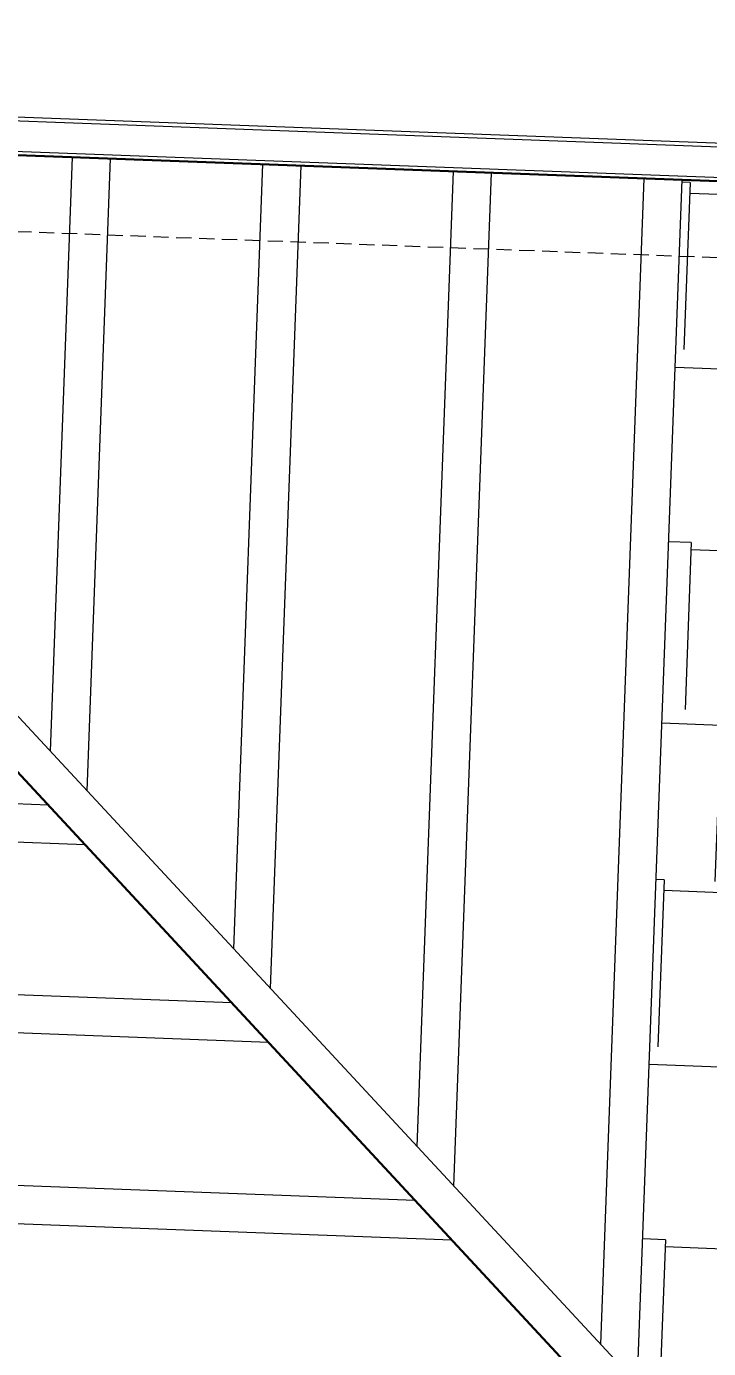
# Model space of a CAD drawing. Header units: centimetres. Extents: x 63871 to 181827, y -95930 to 42199.
# Drawn here: x 178249.1 to 178428, y 36825.3 to 37171.9 of the extents above; entities that cross this region are included whole.
import ezdxf

# ---------------------------------------------------------------- set-up
doc = ezdxf.new("R2010")
doc.units = ezdxf.units.CM
doc.linetypes.add('11-021_500-SatisOfisi_220512$0${ Diamond }', pattern=[12, 4, -2, 2, 2, -2])
for name, color, linetype, lineweight in [('A-AREA-IDEN', 7, 'Continuous', 9), ('A-FLOR-HRAL', 11, 'Continuous', 9), ('A-GLAZ', 151, 'Continuous', 9), ('A-WALL', 12, 'Continuous', 50), ('ARM_Pen_No__252', 8, 'Continuous', 18), ('İz DÜŞÜMÜ', 7, '11-021_500-SatisOfisi_220512$0${ Diamond }', 18), ('OLUK', 222, 'Continuous', 15), ('TARAMA', 251, 'Continuous', 5), ('Çatı', 144, 'Continuous', 30), ('ÇEKME MESAFESİ', 5, 'Continuous', 25)]:
    doc.layers.add(name, color=color, linetype=linetype, lineweight=lineweight)
doc.layers.add('Bitirme - Duvar', color=7, linetype='Continuous')
doc.styles.add('Arial', font='Arial.ttf', dxfattribs={"height": 250})
doc.styles.add('OLUŞTURULMUŞ_STİL_1', font='Arial.ttf')

# ---------------------------------------------------------------- blocks, each defined once
blk = doc.blocks.new('HRD')
at = {"layer": 'ARM_Pen_No__252'}
h = blk.add_hatch(dxfattribs=at)
h.set_pattern_fill('AR-B816', color=256, scale=0.09)
h.set_pattern_definition([(0, (-39959.2, 0), (0, 18.288), []), (90, (-39959.2, 0), (-18.288, 18.288), [18.288, -18.288])])
h.paths.add_polyline_path([(154149.63, 35592.48), (154149.63, 35503.48), (154219.63, 35503.48), (154219.63, 35483.24), (154324.63, 35483.24), (154324.63, 35692.48), (154369.63, 35692.48), (154369.63, 35927.48), (154369.63, 35927.48), (154369.63, 36097.48), (154369.63, 36177.48), (154254.63, 36177.48), (153954.63, 36177.48), (153839.63, 36177.48), (153839.63, 35897.6), (153869.63, 35897.54), (153869.63, 35882.48), (154019.63, 35882.48), (154019.63, 35872.48), (154019.63, 35833.25, -0.444416), (154030.45, 35823.48, -0.444416), (154019.63, 35813.72), (154019.63, 35773.48), (153939.63, 35773.48), (153939.63, 35692.48), (154019.63, 35692.48), (154019.63, 35687.48), (154019.63, 35633.7), (154020.63, 35632.93), (154019.63, 35631.47), (154019.63, 35592.48), (154019.63, 35582.48), (153989.63, 35582.48), (153989.63, 35577.48), (153989.63, 35497.48), (153989.63, 35437.48), (153994.63, 35437.48), (154094.63, 35437.48), (154139.63, 35437.48), (154139.63, 35592.48)])
at = {"layer": 'A-FLOR-HRAL'}
for p, q in [((154389.63, 36367.48), (153819.63, 36367.48)), ((154385.63, 36363.48), (153823.63, 36363.48))]:
    blk.add_line(p, q, dxfattribs=at)
at = {"layer": 'A-GLAZ', "ltscale": 3}
for p, q in [((153954.63, 36177.48), (153954.63, 36197.48)), ((153954.63, 36197.48), (153959.63, 36197.48)), ((154254.63, 36197.48), (153954.63, 36197.48)), ((153959.63, 36197.48), (153959.63, 36177.48)), ((154099.63, 36187.48), (154099.63, 36192.48)), ((154099.63, 36192.48), (154249.63, 36192.48)), ((154104.63, 36187.48), (154104.63, 36192.48)), ((154244.63, 36189.98), (154104.63, 36189.98)), ((153959.63, 36187.48), (154109.63, 36187.48)), ((153959.63, 36187.48), (153964.63, 36187.48)), ((153964.63, 36187.48), (153964.63, 36182.48)), ((154104.63, 36184.98), (153964.63, 36184.98)), ((154249.63, 36187.48), (154099.63, 36187.48)), ((154104.63, 36187.48), (154104.63, 36182.48)), ((154109.63, 36187.48), (154109.63, 36182.48)), ((154109.63, 36182.48), (153959.63, 36182.48)), ((153959.63, 36177.48), (153954.63, 36177.48)), ((154254.63, 36177.48), (153954.63, 36177.48))]:
    blk.add_line(p, q, dxfattribs=at)
at = {"layer": 'A-WALL', "lineweight": 53}
blk.add_line((153819.63, 36197.48), (153954.63, 36197.48), dxfattribs=at)
at = {"layer": 'A-WALL', "lineweight": 50}
blk.add_line((153954.63, 36197.48), (153954.63, 36177.48), dxfattribs=at)
at = {"layer": 'Bitirme - Duvar', "color": 161, "linetype": 'Continuous', "lineweight": 25}
blk.add_line((154104.63, 36230.18), (154104.63, 36182.68), dxfattribs=at)
at = {"layer": 'Bitirme - Duvar', "color": 251, "linetype": 'Continuous', "lineweight": 15}
for start, end in [(0, 180), (180, 0)]:
    blk.add_arc((154104.63, 36247.68), 17.5, start, end, dxfattribs=at)
at = {"layer": 'İz DÜŞÜMÜ'}
blk.add_lwpolyline([(153819.63, 36347.48), (154419.63, 36347.49), (154419.63, 35292.49), (154159.63, 35292.49), (154159.63, 35357.48), (153819.63, 35357.48), (153819.63, 36347.48)], dxfattribs=at)
at = {"layer": 'A-AREA-IDEN', "width": 224.1999, "attachment_point": 2, "line_spacing_factor": 0.941778, "style": 'Arial'}
for s, insert, char_height in [('SALON & MUTFAK', (154081.66, 36095.88), 16.4692), ('33 m²', (154010.7, 36072.58), 16.469)]:
    blk.add_mtext(s, dxfattribs=dict(at, insert=insert, char_height=char_height))
at = {"layer": 'Bitirme - Duvar', "linetype": 'Continuous', "char_height": 10, "attachment_point": 7, "rotation": 90, "style": 'OLUŞTURULMUŞ_STİL_1'}
for s, insert in [('\\A1;P', (154110.22, 36240.97)), ('\\A1;300', (154100.64, 36204.31)), ('\\A1;220', (154120.64, 36204.31))]:
    blk.add_mtext(s, dxfattribs=dict(at, insert=insert))
blk = doc.blocks.new('çatı planı')
blk.add_wipeout([(-680, -1060), (-680, 0), (0, 0), (0, -1125), (-340, -1125), (-340, -1060)]).dxf.layer = 'OLUK'
at = {"layer": 'Çatı', "lineweight": 15}
h = blk.add_hatch(dxfattribs=at)
h.set_pattern_fill('AR-RSHKE', color=251, scale=0.15, angle=180)
h.set_pattern_definition([(180, (-196861.627, -36377.483), (-97.155, -45.72), [22.86, -19.05, 26.67, -11.43, 34.29, -15.24]), (180, (-196884.487, -36379.39), (-97.155, -45.72), [19.05, -72.39, 15.24, -22.86]), (180, (-196930.207, -36374.626), (-97.155, -45.72), [11.43, -118.11]), (270, (-196861.627, -36377.483), (32.385, -45.72), [43.815, -139.065]), (270, (-196884.487, -36377.483), (32.385, -45.72), [42.8625, -140.0175]), (270, (-196903.537, -36377.483), (32.385, -45.72), [40.005, -142.875]), (270, (-196930.207, -36374.626), (32.385, -45.72), [43.815, -139.065]), (270, (-196941.637, -36374.626), (32.385, -45.72), [43.815, -139.065]), (270, (-196975.927, -36377.483), (32.385, -45.72), [41.91, -140.97])])
h.paths.add_polyline_path([(-340, -340), (-10, -10), (-340, -10)])
h.paths.add_polyline_path([(-320.95, -148.91), (-320.95, -56.76), (-259.16, -56.76), (-259.16, -148.91)], flags=16)
h.paths.add_polyline_path([(-265.43, -141.73), (-265.43, -64.41), (-289.17, -64.41), (-289.17, -141.73)], flags=8)
h.paths.add_polyline_path([(-291.86, -174.71), (-250.78, -174.74), (-250.77, -159.5), (-291.84, -159.47)], flags=24)
at = {"layer": 'İz DÜŞÜMÜ'}
blk.add_lwpolyline([(-300, -1020), (-300, -960), (-40, -960), (-40, -1085), (-300, -1085), (-300, -1020), (-640, -1020), (-640, -30), (-300, -30), (-300, -180), (-40, -180), (-40, -1095)], dxfattribs=at)
at = {"layer": 'OLUK'}
for points in [[(-340, -1125), (-340, -1060), (-680, -1060), (-680, 0), (0, 0), (0, -1125)], [(-339, -1124), (-339, -1059), (-679, -1059), (-679, -1), (-1, -1), (-1, -1124)], [(-331, -1116), (-331, -1051), (-671, -1051), (-671, -9), (-9, -9), (-9, -1116)]]:
    blk.add_lwpolyline(points, close=True, dxfattribs=at)
at = {"layer": 'TARAMA'}
for p, q in [((-340, -340), (-670, -10)), ((-655.86, -10), (-340, -325.86)), ((-500, -165.86), (-500, -10)), ((-490, -175.86), (-490, -10)), ((-450, -215.86), (-450, -10)), ((-440, -225.86), (-440, -10)), ((-400, -265.86), (-400, -10)), ((-390, -275.86), (-390, -10)), ((-350, -315.86), (-350, -10)), ((-340, -340), (-340, -10)), ((-500, -180), (-670, -180)), ((-490, -190), (-670, -190)), ((-450, -230), (-670, -230)), ((-440, -240), (-670, -240)), ((-400, -280), (-670, -280)), ((-390, -290), (-670, -290))]:
    blk.add_line(p, q, dxfattribs=at)
at = {"layer": 'Çatı'}
blk.add_line((-670, -10), (-340, -340), dxfattribs=at)
blk.add_lwpolyline([(-330, -1115), (-330, -1050), (-670, -1050), (-670, -10), (-10, -10), (-10, -1115)], close=True, dxfattribs=at)
blk = doc.blocks.new('VAZİYET PLANI')
at = {"layer": 'ÇEKME MESAFESİ'}
blk.add_lwpolyline([(-5.55, 5331.81), (308.62, 12485.41), (476.4, 16330.34), (575.85, 18602.22), (644.32, 20161.76), (725.52, 22011.24), (669.52, 22083.65), (-509.42, 22336.02), (-584.87, 22369.18), (-3315.89, 23569.53), (-5395.75, 23242.07), (-6367.13, 20242.3), (-7120.62, 17916.21), (-7587.36, 16475.45), (-8433.96, 13860.95), (-9144.43, 11733.77), (-10236.03, 8787.8)], dxfattribs=at)
at = {"rotation": 357.8731892381679}
blk.add_blockref('HRD', (-154893.89, -8421.3, 0), dxfattribs=at)
at = {"layer": 'OLUK', "rotation": 357.8731895439683}
blk.add_blockref('çatı planı', (809.36, 22198.92, 0), dxfattribs=at)

msp = doc.modelspace()

# ---------------------------------------------------------------- block references
at = {"layer": 'OLUK'}
msp.add_blockref('VAZİYET PLANI', (177951.86, 14930.11), dxfattribs=at)

doc.saveas('drawing.dxf')
